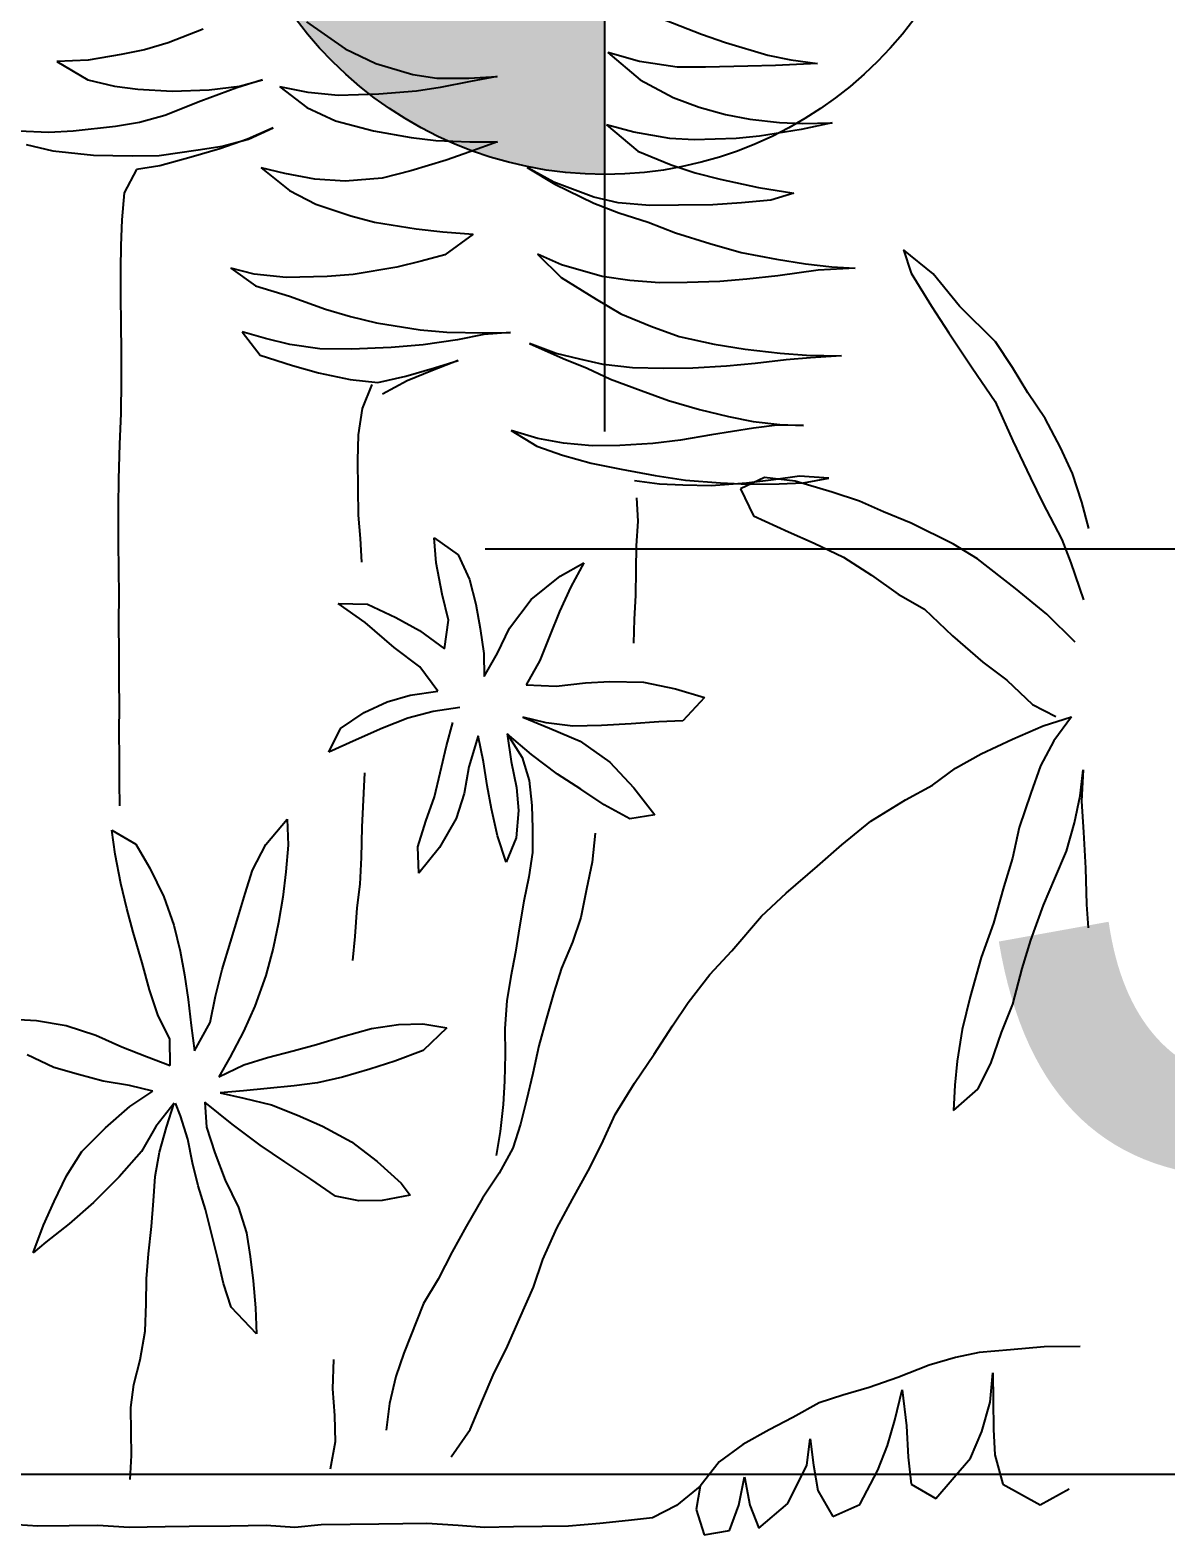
# Model space of a CAD drawing. Header units: metres. Extents: x -58 to 722, y -1100 to 345.
# Drawn here: x 197.4413 to 197.6623, y -489.2764 to -488.9837 of the extents above; entities that cross this region are included whole.
import ezdxf
from ezdxf.enums import TextEntityAlignment as Align

# ---------------------------------------------------------------- set-up
doc = ezdxf.new("R2010")
doc.units = ezdxf.units.M
doc.header["$MEASUREMENT"] = 0
doc.linetypes.add('HIDDEN2', pattern=[0.1875, 0.125, -0.0625])
doc.layers.get('0').update_dxf_attribs({"color": 255})
for name, color, linetype in [('A-INDICADORES', 149, 'Continuous'), ('A-TEXTOS', 131, 'Continuous'), ('FSR_ARQ_005VEGETACION', 64, 'Continuous'), ('FSR_ARQ_007PROYECCIONES', 200, 'HIDDEN2'), ('FSR_ARQ_014TEXTOS', 142, 'Continuous'), ('FSR_ARQ_018HATCH', 252, 'Continuous')]:
    doc.layers.add(name, color=color, linetype=linetype)
doc.styles.add('ESPACIOS', font='GOTHIC.TTF')

# ---------------------------------------------------------------- blocks, each defined once
blk = doc.blocks.new('ARP-NPT')
h = blk.add_hatch(color=256)
edge = h.paths.add_edge_path()
edge.add_ellipse((4.547473508864641e-13, 0), major_axis=(0.0530330085889924, 0.05303300858899069), ratio=0.9999999999999806, start_angle=314.99999999999943, end_angle=405.00000000000057, ccw=False)
edge.add_line((0.07500000009332553, 0), (-1.256356130241443e-13, 1.186550859046596e-15))
edge.add_line((4.547473508864641e-13, 0), (4.559339017455107e-13, 0.07500000009345113))
edge = h.paths.add_edge_path()
edge.add_line((-0.07500000009360974, 0), (-1.585814812798958e-13, -1.186550859046596e-15))
edge.add_line((4.547473508864641e-13, 0), (4.535608000274175e-13, -0.07500000009345113))
edge.add_ellipse((4.547473508864641e-13, 0), major_axis=(0.0530330085889924, 0.05303300858899069), ratio=0.9999999999999806, start_angle=134.9999999999994, end_angle=225.0000000000006, ccw=False)
blk.add_line((1.023181539494544e-12, -0.125), (4.547473508864641e-13, 0))
blk.add_circle((4.547473508864641e-13, 0), 0.075)
at = {"layer": 'A-TEXTOS', "style": 'ESPACIOS'}
blk.add_attdef('N.P.T.', text='', height=0.09, dxfattribs=at).set_placement((0.4740896149224341, 0.02276895428546766), align=Align.CENTER)
blk = doc.blocks.new('arbustos 01')
at = {"layer": 'FSR_ARQ_005VEGETACION', "color": 103}
for p, q in [((188.5976696613239, -31.76980475819354), (188.6059975571596, -31.77566868394495)), ((188.6738043293826, -31.7688904856777), (188.6830575350129, -31.77247058382623)), ((188.5677274138182, -31.77439524175894), (188.562607609338, -31.77589924417554)), ((188.575337624045, -31.77142294084101), (188.5677274138182, -31.77439524175894)), ((188.6830575350129, -31.77247058382623), (188.6882227808402, -31.7743130888886)), ((188.6882227808402, -31.7743130888886), (188.6973451080097, -31.77705818307253)), ((188.5576008313607, -31.77692355118981), (188.5504443500523, -31.77809658862271)), ((188.562607609338, -31.77589924417554), (188.5576008313607, -31.77692355118981)), ((188.6059975571596, -31.77566868394495), (188.6126148724354, -31.77880641351165)), ((188.6696298864237, -31.77839084208325), (188.6627897639516, -31.77645153956939)), ((188.6627897639516, -31.77645153956939), (188.6698029604206, -31.78233331727841)), ((188.6973451080097, -31.77705818307253), (188.7023794753762, -31.77806568417051)), ((188.5504443500523, -31.77809658862271), (188.54363506278, -31.77842813047029)), ((188.54363506278, -31.77842813047029), (188.5503832565171, -31.78240086400137)), ((188.6126148724354, -31.77880641351165), (188.6206566677713, -31.78120755946973)), ((188.6777749708311, -31.77959518389345), (188.6696298864237, -31.77839084208325)), ((188.6838720180732, -31.77963193385034), (188.6777749708311, -31.77959518389345)), ((188.6930732907363, -31.77938745202232), (188.6838720180732, -31.77963193385034)), ((188.6990491969497, -31.77930630676012), (188.6930732907363, -31.77938745202232)), ((188.7081277056774, -31.77882441158864), (188.6990491969497, -31.77930630676012)), ((188.7023794753762, -31.77806568417051), (188.7081277056774, -31.77882441158864)), ((188.5503832565171, -31.78240086400137), (188.5561396013442, -31.78375718204069)), ((188.5561396013442, -31.78375718204069), (188.5611690999948, -31.78440612876615)), ((188.5825628442373, -31.78411562872758), (188.5748314929811, -31.78697003442639)), ((188.5765918067399, -31.78455532836256), (188.583155566143, -31.78374895982836)), ((188.5881574754044, -31.78236609844134), (188.5825628442373, -31.78411562872758)), ((188.583155566143, -31.78374895982836), (188.5881574754044, -31.78236609844134)), ((188.5979969113194, -31.78510145519356), (188.5918836350247, -31.78386952399432)), ((188.5918836350247, -31.78386952399432), (188.597682175388, -31.78833331326442)), ((188.6206566677713, -31.78120755946973), (188.6258073074513, -31.78197440141404)), ((188.6265520055857, -31.78399647209511), (188.6214224636741, -31.78478336576591)), ((188.6258073074513, -31.78197440141404), (188.6327409815634, -31.78199979103427)), ((188.6331092733678, -31.78271203106381), (188.6265520055857, -31.78399647209511)), ((188.6327409815634, -31.78199979103427), (188.6388331600902, -31.78167798661811)), ((188.6388331600902, -31.78167798661811), (188.6331092733678, -31.78271203106381)), ((188.6698029604206, -31.78233331727841), (188.6769080856252, -31.78618166396971)), ((188.5611690999948, -31.78440612876615), (188.5685857153198, -31.78478358113817)), ((188.5748314929811, -31.78697003442639), (188.5669838694111, -31.79006509927889)), ((188.5685857153198, -31.78478358113817), (188.5765918067399, -31.78455532836256)), ((188.6044606274606, -31.78573092705618), (188.5979969113194, -31.78510145519356)), ((188.6133033457505, -31.78549131394388), (188.6044606274606, -31.78573092705618)), ((188.6214224636741, -31.78478336576591), (188.6133033457505, -31.78549131394388)), ((188.6769080856252, -31.78618166396971), (188.68255464976, -31.78825671366006)), ((188.5669838694111, -31.79006509927889), (188.5615055105578, -31.7915739704112)), ((188.597682175388, -31.78833331326442), (188.6039376904808, -31.79123687529818)), ((188.68255464976, -31.78825671366006), (188.6881947222732, -31.78985369085304)), ((188.6881947222732, -31.78985369085304), (188.693468125888, -31.7908579461408)), ((188.5419305046633, -31.79375241685936), (188.5353521391133, -31.79348312227503)), ((188.5471860563202, -31.79344197278018), (188.5419305046633, -31.79375241685936)), ((188.5563775915512, -31.79248038220663), (188.5471860563202, -31.79344197278018)), ((188.5615055105578, -31.7915739704112), (188.5563775915512, -31.79248038220663)), ((188.590449994397, -31.79273496295769), (188.584865100662, -31.79520160198947)), ((188.5851041369101, -31.79519835617899), (188.590449994397, -31.79273496295769)), ((188.6039376904808, -31.79123687529818), (188.6120957581301, -31.79339736210258)), ((188.6120957581301, -31.79339736210258), (188.6202440883475, -31.79484074016144)), ((188.6684034008037, -31.79370863685116), (188.6625242920414, -31.79211490546864)), ((188.6625242920414, -31.79211490546864), (188.6692952064517, -31.79776089273948)), ((188.6761915537436, -31.79503736550164), (188.6684034008037, -31.79370863685116)), ((188.693468125888, -31.7908579461408), (188.6999334649352, -31.79160693612749)), ((188.7046157695497, -31.79309737843803), (188.6955502440634, -31.79453541860372)), ((188.6999334649352, -31.79160693612749), (188.7049564719643, -31.7917778103556)), ((188.7112909325502, -31.79169179637768), (188.7046157695497, -31.79309737843803)), ((188.7049564719643, -31.7917778103556), (188.7112909325502, -31.79169179637768)), ((188.5370643425786, -31.79632883658379), (188.5428206874058, -31.7976851546231)), ((188.5789167838379, -31.7973145553639), (188.5727245620496, -31.79907220017634)), ((188.5742571998966, -31.79749736679285), (188.5793867418087, -31.79671047312151)), ((188.584865100662, -31.79520160198947), (188.5789167838379, -31.7973145553639)), ((188.5793867418087, -31.79671047312151), (188.5851041369101, -31.79519835617899)), ((188.6202440883475, -31.79484074016144), (188.6256321413711, -31.7954848181712)), ((188.6256321413711, -31.7954848181712), (188.6329276156662, -31.79574437532413)), ((188.6329276156662, -31.79574437532413), (188.6389051447846, -31.79578274818624)), ((188.6389051447846, -31.79578274818624), (188.632956827961, -31.7978957015607)), ((188.6814552199264, -31.79532451204362), (188.6761915537436, -31.79503736550164)), ((188.6905369744657, -31.79508165312085), (188.6814552199264, -31.79532451204362)), ((188.6955502440634, -31.79453541860372), (188.6905369744657, -31.79508165312085)), ((188.5428206874058, -31.7976851546231), (188.5515601166244, -31.79864234565893)), ((188.5515601166244, -31.79864234565893), (188.559929631133, -31.79876777854036)), ((188.559929631133, -31.79876777854036), (188.5657860192216, -31.79868825618338)), ((188.5657860192216, -31.79868825618338), (188.5742571998966, -31.79749736679285)), ((188.5727245620496, -31.79907220017634), (188.5659363725457, -31.80095747763906)), ((188.6278418921964, -31.79975825835007), (188.620221944538, -31.80201345052221)), ((188.632956827961, -31.7978957015607), (188.6278418921964, -31.79975825835007)), ((188.6692952064517, -31.79776089273948), (188.6765084894433, -31.80077098965564)), ((188.5609263487579, -31.80174274840488), (188.5582455939202, -31.80679983644434)), ((188.5659363725457, -31.80095747763906), (188.5609263487579, -31.80174274840488)), ((188.5929750580173, -31.80262250916645), (188.5878179267165, -31.80137759472504)), ((188.5878179267165, -31.80137759472504), (188.5939815130737, -31.80631458777651)), ((188.599446888685, -31.80384957165), (188.5929750580173, -31.80262250916645)), ((188.6140280998448, -31.8036515772103), (188.6060268771401, -31.80423838435869)), ((188.620221944538, -31.80201345052221), (188.6140280998448, -31.8036515772103)), ((188.6510965703229, -31.80446317595158), (188.645315881917, -31.80131408604844)), ((188.645315881917, -31.80131408604844), (188.6513420981926, -31.80493800263821)), ((188.6765084894433, -31.80077098965564), (188.6816721123656, -31.80249397659394)), ((188.6816721123656, -31.80249397659394), (188.6870699028202, -31.80385516334922)), ((188.5582455939202, -31.80679983644434), (188.5576916820804, -31.81260656967255)), ((188.5939815130737, -31.80631458777651), (188.5996394375454, -31.80922626433674)), ((188.6060268771401, -31.80423838435869), (188.599446888685, -31.80384957165)), ((188.6597473166165, -31.80769283425358), (188.6510965703229, -31.80446317595158)), ((188.6513420981926, -31.80493800263821), (188.6597651685739, -31.80900753362055)), ((188.6870699028202, -31.80385516334922), (188.6953426198779, -31.80565547287562)), ((188.6953426198779, -31.80565547287562), (188.7030096317884, -31.80686630630676)), ((188.7030096317884, -31.80686630630676), (188.6980093454326, -31.80836868581812)), ((188.5996394375454, -31.80922626433674), (188.6072047832895, -31.81175342003983)), ((188.6650239660417, -31.80893612578951), (188.6597473166165, -31.80769283425358)), ((188.6597651685739, -31.80900753362055), (188.6651726964604, -31.8110858291211)), ((188.6718462365559, -31.8095607289364), (188.6650239660417, -31.80893612578951)), ((188.678061179018, -31.8094763378637), (188.6718462365559, -31.8095607289364)), ((188.6854713027215, -31.8093757177386), (188.678061179018, -31.8094763378637)), ((188.6916813764675, -31.80893277229316), (188.6854713027215, -31.8093757177386)), ((188.6980093454326, -31.80836868581812), (188.6916813764675, -31.80893277229316)), ((188.5576916820804, -31.81260656967255), (188.557519538597, -31.81818711163121)), ((188.6072047832895, -31.81175342003983), (188.6123635374953, -31.81311785260562)), ((188.6123635374953, -31.81311785260562), (188.6213484945825, -31.81454987032781)), ((188.6651726964604, -31.8110858291211), (188.6715363693406, -31.81315114138002)), ((188.6715363693406, -31.81315114138002), (188.677425215534, -31.81546198150804)), ((188.6213484945825, -31.81454987032781), (188.6270951019788, -31.81518907962159)), ((188.6270951019788, -31.81518907962159), (188.6336767133388, -31.81569741045435)), ((188.6336767133388, -31.81569741045435), (188.6275218183718, -31.82020397212483)), ((188.677425215534, -31.81546198150804), (188.6848677973432, -31.81775172386822)), ((188.557519538597, -31.81818711163121), (188.5574646007151, -31.82327022168861)), ((188.6527742236009, -31.82237141972792), (188.6476024861531, -31.82005084216821)), ((188.6476024861531, -31.82005084216821), (188.6526920322968, -31.82512195949094)), ((188.6848677973432, -31.81775172386822), (188.691588401691, -31.81969264928681)), ((188.691588401691, -31.81969264928681), (188.699258659412, -31.82114251896689)), ((188.733131631566, -31.82431707891659), (188.7267257631495, -31.8191442954269)), ((188.7267257631495, -31.8191442954269), (188.7283476607849, -31.82414295887774)), ((188.5574646007151, -31.82327022168861), (188.5574197603017, -31.82909695523114)), ((188.5863367526594, -31.82434941816178), (188.5812991394828, -31.82310288081513)), ((188.5812991394828, -31.82310288081513), (188.5866098699184, -31.82685605296065)), ((188.6171578225712, -31.82285504549049), (188.6077353656173, -31.82441747249571)), ((188.6224003909861, -31.82158845641708), (188.6171578225712, -31.82285504549049)), ((188.6275218183718, -31.82020397212483), (188.6224003909861, -31.82158845641708)), ((188.6615347505869, -31.82488234637889), (188.6527742236009, -31.82237141972792)), ((188.699258659412, -31.82114251896689), (188.7054882080204, -31.82213379101248)), ((188.5932801642034, -31.82509191652753), (188.5863367526594, -31.82434941816178)), ((188.6021228824934, -31.82485230341497), (188.5932801642034, -31.82509191652753)), ((188.6077353656173, -31.82441747249571), (188.6021228824934, -31.82485230341497)), ((188.6526920322968, -31.82512195949094), (188.6602865903352, -31.82980044143113)), ((188.5574197603017, -31.82909695523114), (188.5575022229582, -31.83516988035706)), ((188.5866098699184, -31.82685605296065), (188.5939329336027, -31.82914741822582)), ((188.5939329336027, -31.82914741822582), (188.6017405614059, -31.83191036436737)), ((188.6017405614059, -31.83191036436737), (188.6071415976706, -31.83351058737108)), ((188.5575022229582, -31.83516988035706), (188.5575813197918, -31.84099493098785)), ((188.6071415976706, -31.83351058737108), (188.6127784243738, -31.83486852831562)), ((188.6127784243738, -31.83486852831562), (188.6222430768638, -31.83641357254121)), ((188.5887974769341, -31.83830220350054), (188.5837566179469, -31.8368166299052)), ((188.5837566179469, -31.8368166299052), (188.5876509828488, -31.84190397628056)), ((188.5940741263593, -31.83954549503645), (188.5887974769341, -31.83830220350054)), ((188.6005427112165, -31.84053352127185), (188.5940741263593, -31.83954549503645)), ((188.6222430768638, -31.83641357254121), (188.6279880613544, -31.83693326371068)), ((188.6302816263888, -31.83857568225086), (188.6228844859267, -31.8396324473699)), ((188.6279880613544, -31.83693326371068), (188.6359990214901, -31.83706356530781)), ((188.6360038902061, -31.83742211968057), (188.6302816263888, -31.83857568225086)), ((188.6359990214901, -31.83706356530781), (188.6417358914548, -31.83698566585633)), ((188.6417358914548, -31.83698566585633), (188.6360038902061, -31.83742211968057)), ((188.6515996709486, -31.84151379447237), (188.6458319657841, -31.83932084956319)), ((188.6458319657841, -31.83932084956319), (188.6531680127109, -31.84256835982256)), ((188.5575813197918, -31.84099493098785), (188.5575432110238, -31.84731741352015)), ((188.5876509828488, -31.84190397628056), (188.5946138692552, -31.84408069213735)), ((188.6073568672042, -31.84056053379704), (188.6005427112165, -31.84053352127185)), ((188.6159589263406, -31.84020464837112), (188.6073568672042, -31.84056053379704)), ((188.6228844859267, -31.8396324473699), (188.6159589263406, -31.84020464837112)), ((188.6567568022496, -31.84275870891381), (188.6515996709486, -31.84151379447237)), ((188.6531680127109, -31.84256835982256), (188.6583365043488, -31.84464990113386)), ((188.6617927925207, -31.84388572813613), (188.6567568022496, -31.84275870891381)), ((188.5946138692552, -31.84408069213735), (188.600253941769, -31.84567766933058)), ((188.600253941769, -31.84567766933058), (188.6070875726196, -31.8471388993471)), ((188.6191507886438, -31.84637739529624), (188.625343010432, -31.84461975048406)), ((188.6248730524606, -31.84522383272648), (188.6194044310394, -31.84744981260404)), ((188.6304611920067, -31.84299622994313), (188.6248730524606, -31.84522383272648)), ((188.625343010432, -31.84461975048406), (188.6304611920067, -31.84299622994313)), ((188.6070875726196, -31.8471388993471), (188.6130732162639, -31.84777486283065)), ((188.6130732162639, -31.84777486283065), (188.6191507886438, -31.84637739529624))]:
    blk.add_line(p, q, dxfattribs=at)
at = {"layer": 'FSR_ARQ_005VEGETACION', "color": 104}
for p, q in [((188.7054882080204, -31.82213379101248), (188.7112348154166, -31.82277300030653)), ((188.7162594453513, -31.82306339265873), (188.7082565997416, -31.82353068168302)), ((188.7112348154166, -31.82277300030653), (188.7162594453513, -31.82306339265873)), ((188.6675236400422, -31.82575734611062), (188.6615347505869, -31.82488234637889)), ((188.6739857332783, -31.8262672998489), (188.6675236400422, -31.82575734611062)), ((188.6799616394912, -31.82618615458668), (188.6739857332783, -31.8262672998489)), ((188.6870115859177, -31.82597088505297), (188.6799616394912, -31.82618615458668)), ((188.6928614823853, -31.8254132901989), (188.6870115859177, -31.82597088505297)), ((188.6995463828178, -31.82472481688404), (188.6928614823853, -31.8254132901989)), ((188.7082565997416, -31.82353068168302), (188.6995463828178, -31.82472481688404)), ((188.7283476607849, -31.82414295887774), (188.7327476875735, -31.83125562174466)), ((188.7388447348157, -31.83129237170129), (188.733131631566, -31.82431707891659)), ((188.6602865903352, -31.82980044143113), (188.6655892062443, -31.83295602295549)), ((188.6655892062443, -31.83295602295549), (188.6720805117748, -31.83561730293033)), ((188.7327476875735, -31.83125562174466), (188.7365322717825, -31.83706169977079)), ((188.7465993836092, -31.83895718384269), (188.7388447348157, -31.83129237170129)), ((188.6720805117748, -31.83561730293033), (188.6782067713118, -31.83780537912379)), ((188.6782067713118, -31.83780537912379), (188.685760756719, -31.83949590795729)), ((188.685760756719, -31.83949590795729), (188.6924700007297, -31.84060020650627)), ((188.7365322717825, -31.83706169977079), (188.7415363808126, -31.84464432060838)), ((188.7502612038833, -31.84452584852565), (188.7465993836092, -31.83895718384269)), ((188.6924700007297, -31.84060020650627), (188.7000126258005, -31.84145410846989)), ((188.7013468000301, -31.84287047400356), (188.6946635225031, -31.84367846544276)), ((188.7000126258005, -31.84145410846989), (188.7057559873856, -31.84185428151526)), ((188.706600728782, -31.84244051180002), (188.7013468000301, -31.84287047400356)), ((188.7057559873856, -31.84185428151526), (188.7132888750245, -31.84199107473361)), ((188.7132888750245, -31.84199107473361), (188.706600728782, -31.84244051180002)), ((188.6583365043488, -31.84464990113386), (188.6633903465778, -31.84709161972291)), ((188.6681386134435, -31.84463634102808), (188.6617927925207, -31.84388572813613)), ((188.6748348742123, -31.84478449458284), (188.6681386134435, -31.84463634102808)), ((188.6811693347983, -31.84469848060491), (188.6748348742123, -31.84478449458284)), ((188.6884550716624, -31.8442409290123), (188.6811693347983, -31.84469848060491)), ((188.6946635225031, -31.84367846544276), (188.6884550716624, -31.8442409290123)), ((188.7415363808126, -31.84464432060838), (188.7465356211268, -31.85186838707318)), ((188.7535628468799, -31.84997986379998), (188.7502612038833, -31.84452584852565)), ((188.5575432110238, -31.84731741352015), (188.5575168826351, -31.85450745678456)), ((188.6117924776687, -31.84818574623888), (188.6096825001327, -31.85336805920444)), ((188.6194044310394, -31.84744981260404), (188.6140634422684, -31.8502717601981)), ((188.6633903465778, -31.84709161972291), (188.6699979244221, -31.84951224054409)), ((188.6699979244221, -31.84951224054409), (188.6758851477105, -31.85170356254803)), ((188.6758851477105, -31.85170356254803), (188.6826057520582, -31.85364448796687)), ((188.7465356211268, -31.85186838707318), (188.7503575321565, -31.86042338195761)), ((188.7573441852784, -31.8555469055777), (188.7535628468799, -31.84997986379998)), ((188.5575168826351, -31.85450745678456), (188.5572342651948, -31.86108117963453)), ((188.6096825001327, -31.85336805920444), (188.6088042545911, -31.85911791241083)), ((188.6826057520582, -31.85364448796687), (188.6888417922882, -31.85511383250957)), ((188.6888417922882, -31.85511383250957), (188.6942363369323, -31.85623598301619)), ((188.7606571886114, -31.86183754772191), (188.7573441852784, -31.8555469055777)), ((188.6088042545911, -31.85911791241083), (188.6086398719833, -31.86461899193736)), ((188.6476648411022, -31.85985686916774), (188.6419036275587, -31.85814199675539)), ((188.6419036275587, -31.85814199675539), (188.6474485255268, -31.86153336871795)), ((188.6851902863088, -31.85910824067291), (188.6785118774978, -31.86027478648461)), ((188.6942558117952, -31.85767020050726), (188.6851902863088, -31.85910824067291)), ((188.6942363369323, -31.85623598301619), (188.699982944328, -31.85687519230997)), ((188.6993869766117, -31.8570028249605), (188.6942558117952, -31.85767020050726)), ((188.705125469482, -31.85704444363312), (188.6993869766117, -31.8570028249605)), ((188.699982944328, -31.85687519230997), (188.705125469482, -31.85704444363312)), ((188.5572342651948, -31.86108117963453), (188.5569651110447, -31.86864640046404)), ((188.6474485255268, -31.86153336871795), (188.6529739486317, -31.86349052318918)), ((188.6531772809651, -31.86085787864476), (188.6476648411022, -31.85985686916774)), ((188.6594019608581, -31.86149059631786), (188.6531772809651, -31.86085787864476)), ((188.665377867071, -31.86140945105563), (188.6594019608581, -31.86149059631786)), ((188.6725440858109, -31.86095352236826), (188.665377867071, -31.86140945105563)), ((188.6785118774978, -31.86027478648461), (188.6725440858109, -31.86095352236826)), ((188.7503575321565, -31.86042338195761), (188.7541713286602, -31.86838078622033)), ((188.7632433457671, -31.86742081855202), (188.7606571886114, -31.86183754772191)), ((188.6086398719833, -31.86461899193736), (188.6087226401508, -31.87071441627461)), ((188.6529739486317, -31.86349052318918), (188.6592132346721, -31.86519890398031)), ((188.6592132346721, -31.86519890398031), (188.6656866882448, -31.86654548458819)), ((188.5569651110447, -31.86864640046404), (188.5569219535427, -31.87459707125377)), ((188.6656866882448, -31.86654548458819), (188.6729967686878, -31.8678807048594)), ((188.6729967686878, -31.8678807048594), (188.6795848716693, -31.86886710818953)), ((188.6795848716693, -31.86886710818953), (188.687124250929, -31.86948197390472)), ((188.6966717505543, -31.86832477677257), (188.6914454111917, -31.87078654708862)), ((188.698591499237, -31.8688481025044), (188.6927432256744, -31.86952521548257)), ((188.7032566077253, -31.86907214385428), (188.6966717505543, -31.86832477677257)), ((188.704199113646, -31.86805471721212), (188.698591499237, -31.8688481025044)), ((188.7105400658528, -31.86844677573154), (188.704199113646, -31.86805471721212)), ((188.7050552153787, -31.86947757436675), (188.7105400658528, -31.86844677573154)), ((188.7541713286602, -31.86838078622033), (188.7567542400054, -31.87372502080201)), ((188.7652400268279, -31.87360979452953), (188.7632433457671, -31.86742081855202)), ((188.6087226401508, -31.87071441627461), (188.6088005396028, -31.87645128623907)), ((188.6739788801658, -31.86978001160563), (188.6685892042371, -31.86901641547205)), ((188.679001887195, -31.86995088583402), (188.6739788801658, -31.86978001160563)), ((188.6851005573427, -31.87010715391524), (188.679001887195, -31.86995088583402)), ((188.6927432256744, -31.86952521548257), (188.6851005573427, -31.87010715391524)), ((188.687124250929, -31.86948197390472), (188.6931050258578, -31.86975938301528)), ((188.6914454111917, -31.87078654708862), (188.6942738504064, -31.87660560835668)), ((188.6931050258578, -31.86975938301528), (188.6997980408163, -31.86966850032163)), ((188.6997980408163, -31.86966850032163), (188.7050552153787, -31.86947757436675)), ((188.7112984030607, -31.87147328981235), (188.7032566077253, -31.86907214385428)), ((188.7171823805386, -31.87342557556762), (188.7112984030607, -31.87147328981235)), ((188.5569219535427, -31.87459707125377), (188.556902356799, -31.8822828635082)), ((188.6690079830526, -31.87270191553889), (188.6693059227727, -31.87778142242258)), ((188.7223541179869, -31.87574615312732), (188.7171823805386, -31.87342557556762)), ((188.7567542400054, -31.87372502080201), (188.7609265908817, -31.88167755634902)), ((188.7667521437704, -31.87932718963111), (188.7652400268279, -31.87360979452953)), ((188.6088005396028, -31.87645128623907), (188.6092272559954, -31.88146617874231)), ((188.6693059227727, -31.87778142242258), (188.6688992581064, -31.88304671151089)), ((188.6942738504064, -31.87660560835668), (188.7018521793924, -31.88008890905424)), ((188.7283641052096, -31.87817488847472), (188.7223541179869, -31.87574615312732)), ((188.7375107759579, -31.88271275452247), (188.7283641052096, -31.87817488847472)), ((188.6092272559954, -31.88146617874231), (188.6095360771701, -31.88660221227511)), ((188.6256758926607, -31.88674167443983), (188.6252443075517, -31.88136822756383)), ((188.6252443075517, -31.88136822756383), (188.6304338969574, -31.88500350449051)), ((188.7018521793924, -31.88008890905424), (188.7073840941182, -31.88252413602258)), ((188.7609265908817, -31.88167755634902), (188.7629086657952, -31.88679086920848)), ((188.556902356799, -31.8822828635082), (188.5569848194555, -31.88835578863384)), ((188.6304338969574, -31.88500350449051), (188.6328972901786, -31.89034936197744)), ((188.6688992581064, -31.88304671151089), (188.6688511478131, -31.88830713188349)), ((188.7073840941182, -31.88252413602258), (188.7137607502404, -31.88554559327544)), ((188.7426938737431, -31.88586995895179), (188.7375107759579, -31.88271275452247)), ((188.5569848194555, -31.88835578863384), (188.557057184644, -31.89368509027511)), ((188.626963579502, -31.8935379784702), (188.6256758926607, -31.88674167443983)), ((188.6524917709362, -31.88960513302034), (188.6575937234589, -31.88678643123676)), ((188.6575937234589, -31.88678643123676), (188.6547950734024, -31.89196466030606)), ((188.6688511478131, -31.88830713188349), (188.6688062833298, -31.89380658850479)), ((188.7137607502404, -31.88554559327544), (188.7197902123264, -31.88940854611389)), ((188.750910365981, -31.89233309822987), (188.7426938737431, -31.88586995895179)), ((188.7629086657952, -31.88679086920848), (188.7656467991804, -31.89476287961863)), ((188.6328972901786, -31.89034936197744), (188.6342850202815, -31.89570982561153)), ((188.6462254723708, -31.89471090821723), (188.6524917709362, -31.88960513302034)), ((188.7197902123264, -31.88940854611389), (188.7255838839743, -31.89351378101121)), ((188.557057184644, -31.89368509027511), (188.5570140271421, -31.89963576106484)), ((188.6283545554151, -31.8991374783527), (188.626963579502, -31.8935379784702)), ((188.6415275155677, -31.90087124876428), (188.6462254723708, -31.89471090821723)), ((188.6547950734024, -31.89196466030606), (188.6523566006238, -31.89725753878344)), ((188.6688062833298, -31.89380658850479), (188.6685175138828, -31.8989507365638)), ((188.7255838839743, -31.89351378101121), (188.7312466771613, -31.89678401194394)), ((188.7576796574859, -31.89785956737634), (188.750910365981, -31.89233309822987)), ((188.6103105644621, -31.899621573293), (188.6045168928148, -31.89551633839568)), ((188.6045168928148, -31.89551633839568), (188.6108545992112, -31.89566936066642)), ((188.6108545992112, -31.89566936066642), (188.6169905961786, -31.8985745456054)), ((188.6342850202815, -31.89570982561153), (188.6351930549818, -31.90095726274197)), ((188.6523566006238, -31.89725753878344), (188.6502750593123, -31.90242603042105)), ((188.7312466771613, -31.89678401194394), (188.7373021057317, -31.90255925477053)), ((188.7638578499906, -31.90387222354612), (188.7576796574859, -31.89785956737634)), ((188.5570140271421, -31.89963576106484), (188.5571049043552, -31.90632837242825)), ((188.6166001605652, -31.90503501593636), (188.6103105644621, -31.899621573293)), ((188.6169905961786, -31.8985745456054), (188.6220493071242, -31.90137481856748)), ((188.6220493071242, -31.90137481856748), (188.6274828014934, -31.90536540405618)), ((188.6274828014934, -31.90536540405618), (188.6283545554151, -31.8991374783527)), ((188.6351930549818, -31.90095726274197), (188.6359831944634, -31.90632584090225)), ((188.6389711475703, -31.90628526827126), (188.6415275155677, -31.90087124876428)), ((188.6685175138828, -31.8989507365638), (188.6683482625596, -31.90409326171732)), ((188.6502750593123, -31.90242603042105), (188.6480772456873, -31.90783518121231)), ((188.7373021057317, -31.90255925477053), (188.7438339838934, -31.90820848785182)), ((188.5571049043552, -31.90632837242825), (188.5570600639418, -31.91215510597052)), ((188.6221564188699, -31.90926301476852), (188.6166001605652, -31.90503501593636)), ((188.6359831944634, -31.90632584090225), (188.6360513564839, -31.91134560212119)), ((188.6360513564839, -31.91134560212119), (188.6389711475703, -31.90628526827126)), ((188.6480772456873, -31.90783518121231), (188.6451607004114, -31.91313455131092)), ((188.6260524066773, -31.91446987926824), (188.6221564188699, -31.90926301476852)), ((188.7438339838934, -31.90820848785182), (188.7490268191091, -31.91208280102694)), ((188.5570600639418, -31.91215510597052), (188.5571357949528, -31.91773228210642)), ((188.6451607004114, -31.91313455131092), (188.6516195478371, -31.91340546880049)), ((188.6516195478371, -31.91340546880049), (188.6579458938965, -31.91272186420112)), ((188.6579458938965, -31.91272186420112), (188.6632014455541, -31.91241142012191)), ((188.6632014455541, -31.91241142012191), (188.6704952969441, -31.91255145915075)), ((188.6704952969441, -31.91255145915075), (188.6774484459196, -31.91401106626201)), ((188.6774484459196, -31.91401106626201), (188.683689354865, -31.91583896517747)), ((188.7490268191091, -31.91208280102694), (188.7545976835612, -31.9173864629774)), ((188.6100970255206, -31.91910951916857), (188.6150859515394, -31.91677051278735)), ((188.6150859515394, -31.91677051278735), (188.6200878608002, -31.91538765140032)), ((188.6200878608002, -31.91538765140032), (188.6260524066773, -31.91446987926824)), ((188.683689354865, -31.91583896517747), (188.6789767919146, -31.92092364260624)), ((188.7545976835612, -31.9173864629774), (188.7596531486957, -31.91994769969103)), ((188.5571357949528, -31.91773228210642), (188.5570875887168, -31.92331114115382)), ((188.6050031875237, -31.92252581157334), (188.6100970255206, -31.91910951916857)), ((188.6195568092947, -31.92029600902113), (188.6140881878729, -31.92252198889898)), ((188.6250367910528, -31.91890665601316), (188.6195568092947, -31.92029600902113)), ((188.6307623006806, -31.91799212969154), (188.6250367910528, -31.91890665601316)), ((188.6494558152225, -31.92132450020136), (188.644418202046, -31.92007796285468)), ((188.644418202046, -31.92007796285468), (188.6501891530205, -31.92250994401255)), ((188.6789767919146, -31.92092364260624), (188.673839135477, -31.92111294565588)), ((188.7569318212267, -31.92201683462405), (188.7630012790802, -31.92002177646842)), ((188.7630012790802, -31.92002177646842), (188.7592464840293, -31.92521298877936)), ((188.5570875887168, -31.92331114115382), (188.5571633197278, -31.92888831728997)), ((188.6024435737159, -31.92770079483189), (188.6050031875237, -31.92252581157334)), ((188.6140881878729, -31.92252198889898), (188.6083837760135, -31.92499025083598)), ((188.6278863280359, -31.92627945289662), (188.6292523835064, -31.92124021681478)), ((188.6347907898537, -31.92415351627997), (188.6327303463105, -31.93087574353296)), ((188.6359427295187, -31.92975626197295), (188.6347907898537, -31.92415351627997)), ((188.6463213314663, -31.92818085172585), (188.6410008635993, -31.92371057083452)), ((188.6410008635993, -31.92371057083452), (188.6419186357316, -31.92967511671101)), ((188.6410008635993, -31.92371057083452), (188.64429763788, -31.92880603173635)), ((188.6552040455237, -31.9220832276195), (188.6494558152225, -31.92132450020136)), ((188.6501891530205, -31.92250994401255), (188.6568015995808, -31.92528911920625)), ((188.6614173650798, -31.92187931842246), (188.6552040455237, -31.9220832276195)), ((188.6678680979796, -31.92155264529086), (188.6614173650798, -31.92187931842246)), ((188.673839135477, -31.92111294565588), (188.6678680979796, -31.92155264529086)), ((188.750276133089, -31.92485663417571), (188.7569318212267, -31.92201683462405)), ((188.6083837760135, -31.92499025083598), (188.6024435737159, -31.92770079483189)), ((188.6265316329019, -31.93215531584831), (188.6278863280359, -31.92627945289662)), ((188.6568015995808, -31.92528911920625), (188.6631993534708, -31.92986431207477)), ((188.7435057955425, -31.9280566110054), (188.750276133089, -31.92485663417571)), ((188.7592464840293, -31.92521298877936), (188.7563315616585, -31.93063187700232)), ((188.5571633197278, -31.92888831728997), (188.5571117476684, -31.93421930184248)), ((188.6367296231898, -31.93488580388482), (188.6359427295187, -31.92975626197295)), ((188.6419186357316, -31.92967511671101), (188.6430705753962, -31.93527786240399)), ((188.64429763788, -31.92880603173635), (188.6458000173916, -31.93380631809216)), ((188.651877589771, -31.93240885055801), (188.6463213314663, -31.92818085172585)), ((188.6631993534708, -31.92986431207477), (188.6684149093603, -31.9354118789891)), ((188.7379290163333, -31.93112084065834), (188.7435057955425, -31.9280566110054)), ((188.7563315616585, -31.93063187700232), (188.7542597577793, -31.93651747738543)), ((188.6101544040681, -31.93213861761815), (188.6095963400359, -31.94386113122697)), ((188.6252867184602, -31.93731244714922), (188.6265316329019, -31.93215531584831)), ((188.6327303463105, -31.93087574353296), (188.6317325826439, -31.93662721964461)), ((188.6458000173916, -31.93380631809216), (188.6463511206245, -31.93917814206294)), ((188.6569427923363, -31.93568719601691), (188.651877589771, -31.93240885055801)), ((188.7329579422718, -31.9347745464063), (188.7379290163333, -31.93112084065834)), ((188.7649066082699, -31.93709014756416), (188.7655474404689, -31.93146305829261)), ((188.7655474404689, -31.93146305829261), (188.7651618735709, -31.93828208299632)), ((188.5571117476684, -31.93421930184248), (188.5571807470339, -31.93930072898861)), ((188.6317325826439, -31.93662721964461), (188.630012841516, -31.94202987881516)), ((188.6376344120797, -31.93989420476709), (188.6367296231898, -31.93488580388482)), ((188.6430705753962, -31.93527786240399), (188.6434972917893, -31.94029275490723)), ((188.6620096178078, -31.93908505960016), (188.6569427923363, -31.93568719601691)), ((188.6684149093603, -31.9354118789891), (188.6729166023153, -31.94120821958406)), ((188.727143749719, -31.93796153999406), (188.7329579422718, -31.9347745464063)), ((188.7542597577793, -31.93651747738543), (188.7517309791702, -31.94396330500491)), ((188.7636714312596, -31.9429643876106), (188.7649066082699, -31.93709014756416)), ((188.6234458363028, -31.94259721110043), (188.6252867184602, -31.93731244714922)), ((188.6389091156791, -31.94573436380326), (188.6376344120797, -31.93989420476709)), ((188.6434972917893, -31.94029275490723), (188.642979223525, -31.94615725752222)), ((188.6463511206245, -31.93917814206294), (188.6465388007688, -31.94419628037664)), ((188.66754964706, -31.94211787718994), (188.6620096178078, -31.93908505960016)), ((188.7196757782903, -31.94260547174623), (188.727143749719, -31.93796153999406)), ((188.7651618735709, -31.93828208299632), (188.7656113106374, -31.94497022923903)), ((188.5888862366952, -31.94765287404188), (188.5934598353752, -31.94213652597752)), ((188.5934598353752, -31.94213652597752), (188.5936603450899, -31.94777398782586)), ((188.6217277180802, -31.94811938839506), (188.6234458363028, -31.94259721110043)), ((188.630012841516, -31.94202987881516), (188.6263921707369, -31.94829513133914)), ((188.6729166023153, -31.94120821958406), (188.66754964706, -31.94211787718994)), ((188.7134094797244, -31.94771124694312), (188.7196757782903, -31.94260547174623)), ((188.761961427563, -31.9490841555267), (188.7636714312596, -31.9429643876106)), ((188.556312618459, -31.94970666394605), (188.5555602813206, -31.9445105555648)), ((188.5555602813206, -31.9445105555648), (188.5607457498747, -31.94753914593041)), ((188.6095963400359, -31.94386113122697), (188.6094465635752, -31.95043787387179)), ((188.6407797869946, -31.95144689018915), (188.6389091156791, -31.94573436380326)), ((188.642979223525, -31.94615725752222), (188.6407797869946, -31.95144689018915)), ((188.6465388007688, -31.94419628037664), (188.64648906757, -31.94933718262517)), ((188.6600605778629, -31.94520807332672), (188.6594278601899, -31.95143275321974)), ((188.7517309791702, -31.94396330500491), (188.7502665033433, -31.95055789960738)), ((188.7656113106374, -31.94497022923903), (188.7660753538507, -31.95273403860054)), ((188.5575147236208, -31.95607428598848), (188.556312618459, -31.94970666394605)), ((188.5607457498747, -31.94753914593041), (188.5637917675465, -31.95276608907518)), ((188.5859857908555, -31.9531465028031), (188.5888862366952, -31.94765287404188)), ((188.5936603450899, -31.94777398782586), (188.5931808828537, -31.95354464293423)), ((188.621925135656, -31.95385463545429), (188.6217277180802, -31.94811938839506)), ((188.6263921707369, -31.94829513133914), (188.621925135656, -31.95385463545429)), ((188.64648906757, -31.94933718262517), (188.6457238485313, -31.95460734042921)), ((188.7080928345318, -31.95232596640098), (188.7134094797244, -31.94771124694312)), ((188.7594115511865, -31.95497624753077), (188.761961427563, -31.9490841555267)), ((188.5637917675465, -31.95276608907518), (188.5667884384295, -31.95892340303152)), ((188.5843807959253, -31.95818868062892), (188.5859857908555, -31.9531465028031)), ((188.6094465635752, -31.95043787387179), (188.6091659086552, -31.95617961255198)), ((188.6594278601899, -31.95143275321974), (188.6581926831796, -31.95730699326619)), ((188.7013582009006, -31.9581553419641), (188.7080928345318, -31.95232596640098)), ((188.7502665033433, -31.95055789960738), (188.7484369815228, -31.95667929042844)), ((188.7660753538507, -31.95273403860054), (188.7663019837213, -31.96062061189635)), ((188.55882730274, -31.96144872713985), (188.5575147236208, -31.95607428598848)), ((188.5931808828537, -31.95354464293423), (188.592511307469, -31.95900797929075)), ((188.6091659086552, -31.95617961255198), (188.6085185848347, -31.96132862932672)), ((188.6457238485313, -31.95460734042921), (188.6446000751194, -31.95988236694924)), ((188.7484369815228, -31.95667929042844), (188.7461537307838, -31.96459994473454)), ((188.7569795700289, -31.96074719850527), (188.7594115511865, -31.95497624753077)), ((188.5667884384295, -31.95892340303152), (188.5689786757494, -31.96502968728822)), ((188.5828386110735, -31.96329198562269), (188.5843807959253, -31.95818868062892)), ((188.592511307469, -31.95900797929075), (188.591593857589, -31.96447468147029)), ((188.6446000751194, -31.95988236694924), (188.6437185837662, -31.9653931839072)), ((188.6581926831796, -31.95730699326619), (188.6569607519804, -31.96342026956106)), ((188.6960464244244, -31.96312861579498), (188.7013582009006, -31.9581553419641)), ((188.5601984846593, -31.96657445234035), (188.55882730274, -31.96144872713985)), ((188.6085185848347, -31.96132862932672), (188.6081249034103, -31.96755006340926)), ((188.6895735477151, -31.97062799928734), (188.6960464244244, -31.96312861579498)), ((188.7542133780766, -31.96831579005956), (188.7569795700289, -31.96074719850527)), ((188.7663019837213, -31.96062061189635), (188.76660918199, -31.96563712730482)), ((188.5689786757494, -31.96502968728822), (188.5703565893142, -31.97065116147846)), ((188.5812395063325, -31.96876794381453), (188.5828386110735, -31.96329198562269)), ((188.591593857589, -31.96447468147029), (188.5904302161256, -31.97006868672005)), ((188.6437185837662, -31.9653931839072), (188.6428370924134, -31.97090400086491)), ((188.6569607519804, -31.96342026956106), (188.655119869823, -31.96870503351226)), ((188.7461537307838, -31.96459994473454), (188.7435054340504, -31.97204739525924)), ((188.5621475791293, -31.97317985140958), (188.5601984846593, -31.96657445234035)), ((188.5793975758307, -31.9746190795715), (188.5812395063325, -31.96876794381453)), ((188.6081249034103, -31.96755006340926), (188.6075970977147, -31.97269745727847)), ((188.655119869823, -31.96870503351226), (188.6528057838842, -31.97435484345768)), ((188.7523838562562, -31.97443718088062), (188.7542133780766, -31.96831579005956)), ((188.5703565893142, -31.97065116147846), (188.571293990868, -31.97578277686898)), ((188.5904302161256, -31.97006868672005), (188.5888361601186, -31.97591645665424)), ((188.6428370924134, -31.97090400086491), (188.641832837126, -31.97617740447968)), ((188.6848609847647, -31.97571267671612), (188.6895735477151, -31.97062799928734)), ((188.7435054340504, -31.97204739525924), (188.7411107797136, -31.98056726309201)), ((188.5637147643884, -31.97904667572794), (188.5621475791293, -31.97317985140958)), ((188.571293990868, -31.97578277686898), (188.5720480109175, -31.98110282249768)), ((188.5779885842386, -31.98040235651492), (188.5793975758307, -31.9746190795715)), ((188.5888361601186, -31.97591645665424), (188.5865094195508, -31.98257991616535)), ((188.641832837126, -31.97617740447968), (188.6409480999623, -31.98144918518897)), ((188.6528057838842, -31.97435484345768), (188.6510844198507, -31.97963798450365)), ((188.6801614050561, -31.98175349913884), (188.6848609847647, -31.97571267671612)), ((188.7503363959549, -31.98211555312756), (188.7523838562562, -31.97443718088062)), ((188.5655230924968, -31.98441438523378), (188.5637147643884, -31.97904667572794)), ((188.5720480109175, -31.98110282249768), (188.5727442696214, -31.98673355270076)), ((188.5768266256867, -31.98612029901215), (188.5779885842386, -31.98040235651492)), ((188.5865094195508, -31.98257991616535), (188.5840427540773, -31.98806765473653)), ((188.6409480999623, -31.98144918518897), (188.6405511727274, -31.98743158302308)), ((188.6510844198507, -31.97963798450365), (188.6493727932491, -31.98563823429512)), ((188.6767635414729, -31.98682032460973), (188.6801614050561, -31.98175349913884)), ((188.7411107797136, -31.98056726309201), (188.7394137592588, -31.9876431760018)), ((188.7479092835128, -31.98824505847508), (188.7503363959549, -31.98211555312756)), ((188.5328095493554, -31.98529245419826), (188.5392601764131, -31.98563872317398)), ((188.5392601764131, -31.98563872317398), (188.5456589323162, -31.98672945708987)), ((188.5680742026347, -31.98971002864756), (188.5655230924968, -31.98441438523378)), ((188.6493727932491, -31.98563823429512), (188.6478937112752, -31.99115716577955)), ((188.5456589323162, -31.98672945708987), (188.5520719929648, -31.98887365760923)), ((188.5520719929648, -31.98887365760923), (188.5577456374074, -31.99133779871553)), ((188.5727442696214, -31.98673355270076), (188.5734388454144, -31.99224034565585)), ((188.5734388454144, -31.99224034565585), (188.5768266256867, -31.98612029901215)), ((188.5840427540773, -31.98806765473653), (188.5810820225255, -31.99368606220096)), ((188.5998240158339, -31.99089038755722), (188.6055024099139, -31.98913982079372)), ((188.6055024099139, -31.98913982079372), (188.6116765529841, -31.98738252238521)), ((188.6116765529841, -31.98738252238521), (188.6175534747706, -31.98655896061076)), ((188.6175534747706, -31.98655896061076), (188.6228199663326, -31.98642546825432)), ((188.6228199663326, -31.98642546825432), (188.6279751424815, -31.9872231881652)), ((188.6279751424815, -31.9872231881652), (188.6228973802546, -31.9921265816379)), ((188.6405511727274, -31.98743158302308), (188.6406274492739, -31.99304893486323)), ((188.6727826934158, -31.99297092772562), (188.6767635414729, -31.98682032460973)), ((188.7394137592588, -31.9876431760018), (188.7383110836153, -31.99447193813722)), ((188.7456098037214, -31.99497053153856), (188.7479092835128, -31.98824505847508)), ((188.5577456374074, -31.99133779871553), (188.5630424213736, -31.99343517681356)), ((188.5681516165571, -31.99541114203114), (188.5680742026347, -31.98971002864756)), ((188.589201595146, -31.99369976875441), (188.5947594178014, -31.99219875939734)), ((188.5947594178014, -31.99219875939734), (188.5998240158339, -31.99089038755722)), ((188.6228973802546, -31.9921265816379), (188.6167308102857, -31.99444159766018)), ((188.6478937112752, -31.99115716577955), (188.6465406390461, -31.99715254685533)), ((188.5429931967766, -31.99581474166038), (188.5372542178878, -31.99310356751494)), ((188.5630424213736, -31.99343517681356), (188.5681516165571, -31.99541114203114)), ((188.5810820225255, -31.99368606220096), (188.5787207822747, -31.99780880813876)), ((188.5787207822747, -31.99780880813876), (188.5840783943122, -31.99525685654544)), ((188.5840783943122, -31.99525685654544), (188.589201595146, -31.99369976875441)), ((188.6167308102857, -31.99444159766018), (188.6113002907007, -31.99618879860089)), ((188.6406274492739, -31.99304893486323), (188.6404663124772, -31.99878905063818)), ((188.6685644320151, -31.99924429477581), (188.6727826934158, -31.99297092772562)), ((188.7383110836153, -31.99447193813722), (188.7377832779196, -31.99961933200643)), ((188.7428160223803, -32.00050731498035), (188.7456098037214, -31.99497053153856)), ((188.5483443762653, -31.99735356068913), (188.5429931967766, -31.99581474166038)), ((188.5536938728429, -31.99876844247048), (188.5483443762653, -31.99735356068913)), ((188.5594084495173, -31.99968252652776), (188.5536938728429, -31.99876844247048)), ((188.6054359907495, -31.99794188973087), (188.5999978980632, -31.99913137305811)), ((188.6113002907007, -31.99618879860089), (188.6054359907495, -31.99794188973087)), ((188.6404663124772, -31.99878905063818), (188.6401759201248, -32.00381368057284)), ((188.6465406390461, -31.99715254685533), (188.6451843210071, -32.00290889168267)), ((188.5644455786092, -32.00091570971618), (188.5594084495173, -31.99968252652776)), ((188.5594707172373, -32.00426820468387), (188.5644455786092, -32.00091570971618)), ((188.5840301880757, -32.00083571559286), (188.5789538096637, -32.00127652670088)), ((188.5789538096637, -32.00127652670088), (188.5841140345476, -32.00244605835434)), ((188.5891057250326, -32.00033293586084), (188.5840301880757, -32.00083571559286)), ((188.5949868540974, -31.99981921720527), (188.5891057250326, -32.00033293586084)), ((188.5999978980632, -31.99913137305811), (188.5949868540974, -31.99981921720527)), ((188.6643526622353, -32.00599573432309), (188.6685644320151, -31.99924429477581)), ((188.7377832779196, -31.99961933200643), (188.7374993771877, -32.00512203443822)), ((188.7374993771877, -32.00512203443822), (188.7428160223803, -32.00050731498035)), ((188.5542028418609, -32.00886427940498), (188.5594707172373, -32.00426820468387)), ((188.5690054707363, -32.00351893427204), (188.5650456681026, -32.00859308741357)), ((188.5673410315486, -32.00874785942477), (188.5690054707363, -32.00351893427204)), ((188.5704066459636, -32.00628901031511), (188.5693153138543, -32.00351472699378)), ((188.5815870833613, -32.00805857562871), (188.575634430564, -32.003304961267)), ((188.575634430564, -32.003304961267), (188.5760183217825, -32.00875399287718)), ((188.5841140345476, -32.00244605835434), (188.5900840588177, -32.00391449420234)), ((188.5900840588177, -32.00391449420234), (188.5956923688136, -32.00613160226925)), ((188.6401759201248, -32.00381368057284), (188.6395383337362, -32.00967980609284)), ((188.6451843210071, -32.00290889168267), (188.6439394065654, -32.00806602298359)), ((188.5650456681026, -32.00859308741357), (188.5619576334808, -32.01396530329436)), ((188.571962892299, -32.01135024252512), (188.5704066459636, -32.00628901031511)), ((188.5875991804157, -32.01262544266351), (188.5815870833613, -32.00805857562871)), ((188.5956923688136, -32.00613160226925), (188.6011164558503, -32.00847517195089)), ((188.6011164558503, -32.00847517195089), (188.6073604397412, -32.01186126931197)), ((188.6439394065654, -32.00806602298359), (188.6422164196268, -32.01322964590545)), ((188.6614523460123, -32.01249028566434), (188.6643526622353, -32.00599573432309)), ((188.5490656353776, -32.01395442020434), (188.5542028418609, -32.00886427940498)), ((188.5658641811435, -32.01409819745791), (188.5673410315486, -32.00874785942477)), ((188.5730233896444, -32.01641820638039), (188.571962892299, -32.01135024252512)), ((188.5760183217825, -32.00875399287718), (188.5778283328024, -32.01424563963044)), ((188.6073604397412, -32.01186126931197), (188.6129345491513, -32.01612418341794)), ((188.6395383337362, -32.00967980609284), (188.6386519736676, -32.0148320686783)), ((188.5457908534288, -32.01926719182844), (188.5490656353776, -32.01395442020434)), ((188.5619576334808, -32.01396530329436), (188.5571361603058, -32.01948501718149)), ((188.5649442068962, -32.01937899376605), (188.5658641811435, -32.01409819745791)), ((188.5778283328024, -32.01424563963044), (188.5800780143782, -32.02016517655996)), ((188.5929781279418, -32.01620922627534), (188.5875991804157, -32.01262544266351)), ((188.6422164196268, -32.01322964590545), (188.6393014972564, -32.01864853412842)), ((188.6585406694518, -32.01814821013545), (188.6614523460123, -32.01249028566434)), ((188.5742069827815, -32.02142251870046), (188.5730233896444, -32.01641820638039)), ((188.5985455057063, -32.01997639139154), (188.5929781279418, -32.01620922627534)), ((188.6129345491513, -32.01612418341794), (188.6181427370083, -32.02082592662426)), ((188.655157412016, -32.02429069872488), (188.6585406694518, -32.01814821013545)), ((188.5430763134604, -32.02475829622264), (188.5457908534288, -32.01926719182844)), ((188.5571361603058, -32.01948501718149), (188.5515710636462, -32.02501482853697)), ((188.5645819502629, -32.02465221697313), (188.5649442068962, -32.01937899376605)), ((188.57582519774, -32.02648290945469), (188.5742069827815, -32.02142251870046)), ((188.5800780143782, -32.02016517655996), (188.5829473821917, -32.02607629893296)), ((188.6039252946882, -32.02362214362707), (188.5985455057063, -32.01997639139154)), ((188.6181427370083, -32.02082592662426), (188.6200371368592, -32.02340336515061)), ((188.6393014972564, -32.01864853412842), (188.6356694661404, -32.02407715978254)), ((188.540790505124, -32.02987169868448), (188.5430763134604, -32.02475829622264)), ((188.5640991222051, -32.03017499758662), (188.5645819502629, -32.02465221697313)), ((188.6089598994132, -32.02466942094435), (188.6039252946882, -32.02362214362707)), ((188.6139793579356, -32.0246012630344), (188.6089598994132, -32.02466942094435)), ((188.6200371368592, -32.02340336515061), (188.6139793579356, -32.0246012630344)), ((188.6356694661404, -32.02407715978254), (188.6321666905797, -32.03022127127721)), ((188.6517757774851, -32.0305527054384), (188.655157412016, -32.02429069872488)), ((188.5515710636462, -32.02501482853697), (188.5463031882693, -32.02961090325783)), ((188.5771360939477, -32.03173341335837), (188.57582519774, -32.02648290945469)), ((188.5829473821917, -32.02607629893296), (188.5846954245879, -32.03156878714197)), ((188.5385164771676, -32.03585266187866), (188.540790505124, -32.02987169868448)), ((188.5463031882693, -32.02961090325783), (188.5412747728308, -32.0335839259187)), ((188.563497405633, -32.03607127285366), (188.5640991222051, -32.03017499758662)), ((188.6321666905797, -32.03022127127721), (188.629132250085, -32.03564178240516)), ((188.6487591889477, -32.03728791593332), (188.6517757774851, -32.0305527054384)), ((188.5412747728308, -32.0335839259187), (188.5385164771676, -32.03585266187866)), ((188.5784495145226, -32.03716982313345), (188.5771360939477, -32.03173341335837)), ((188.5846954245879, -32.03156878714197), (188.5854469202701, -32.03670292689927)), ((188.5630748632874, -32.04146927476393), (188.563497405633, -32.03607127285366)), ((188.5796992835613, -32.04248313711663), (188.5784495145226, -32.03716982313345)), ((188.5854469202701, -32.03670292689927), (188.5861372887848, -32.04189987673628)), ((188.629132250085, -32.03564178240516), (188.6261043012112, -32.04154036603018)), ((188.6466890079731, -32.04329303444076), (188.6487591889477, -32.03728791593332)), ((188.5629630055163, -32.04692503801966), (188.5630748632874, -32.04146927476393)), ((188.5813803086003, -32.04760465503882), (188.5796992835613, -32.04248313711663)), ((188.5861372887848, -32.04189987673628), (188.5866510074401, -32.04778100580125)), ((188.6261043012112, -32.04154036603018), (188.6229487196871, -32.04684298193926)), ((188.6436740423412, -32.05014776306001), (188.6466890079731, -32.04329303444076)), ((188.5627331006869, -32.0528162645527), (188.5629630055163, -32.04692503801966)), ((188.5868506756985, -32.05335649902586), (188.5813803086003, -32.04760465503882)), ((188.6229487196871, -32.04684298193926), (188.6186709876561, -32.05754014249247)), ((188.5866510074401, -32.04778100580125), (188.5868506756985, -32.05335649902586)), ((188.6411241659643, -32.05603985506409), (188.6436740423412, -32.05014776306001)), ((188.5617018110275, -32.05902827312815), (188.5627331006869, -32.0528162645527)), ((188.6379815676821, -32.06229861596712), (188.6411241659643, -32.05603985506409)), ((188.743092612299, -32.05742899938229), (188.7379164392321, -32.05853753038166)), ((188.7498329136538, -32.05681835204719), (188.743092612299, -32.05742899938229)), ((188.7570922418611, -32.05620065698261), (188.7498329136538, -32.05681835204719)), ((188.7648776446502, -32.05609494104124), (188.7570922418611, -32.05620065698261)), ((188.5603480564147, -32.06431495962632), (188.5617018110275, -32.05902827312815)), ((188.6035084149281, -32.05894143270098), (188.6032358745329, -32.06528076200237)), ((188.6186709876561, -32.05754014249247), (188.6169463778126, -32.06258424729)), ((188.7322282870416, -32.06017213596321), (188.7255161766048, -32.06285889070855)), ((188.7379164392321, -32.05853753038166), (188.7322282870416, -32.06017213596321)), ((188.6169463778126, -32.06258424729), (188.6155916826779, -32.06846011024169)), ((188.6356642359329, -32.06770938966388), (188.6379815676821, -32.06229861596712)), ((188.7255161766048, -32.06285889070855), (188.7193160452913, -32.06501957087202)), ((188.7454412479636, -32.06817892881364), (188.745987695725, -32.06184727207771)), ((188.745987695725, -32.06184727207771), (188.7460678310897, -32.06774880482811)), ((188.5596725908397, -32.06934451561678), (188.5603480564147, -32.06431495962632)), ((188.6032358745329, -32.06528076200237), (188.6036723283575, -32.07101276325113)), ((188.7136278931009, -32.06665417645355), (188.7084587677629, -32.06828173430538)), ((188.7193160452913, -32.06501957087202), (188.7136278931009, -32.06665417645355)), ((188.7248345369503, -32.07204247604513), (188.7264319678684, -32.06548574039558)), ((188.7264319678684, -32.06548574039558), (188.727380937136, -32.0732727464783)), ((188.5597449560281, -32.0746738172578), (188.5596725908397, -32.06934451561678)), ((188.6155916826779, -32.06846011024169), (188.6148329552601, -32.07420834054284)), ((188.633001333053, -32.07408117707003), (188.6356642359329, -32.06770938966388)), ((188.7084587677629, -32.06828173430538), (188.7027917587609, -32.07147342044475)), ((188.7436301860412, -32.07452775741393), (188.7454412479636, -32.06817892881364)), ((188.7460678310897, -32.06774880482811), (188.7461536904086, -32.07407187563253)), ((188.6036723283575, -32.07101276325113), (188.6038697459333, -32.07674801031038)), ((188.7027917587609, -32.07147342044475), (188.6976367288823, -32.07413903200194)), ((188.7232227961458, -32.07754536656081), (188.7248345369503, -32.07204247604513)), ((188.727380937136, -32.0732727464783), (188.7276832894361, -32.08001449335912)), ((188.5598131139378, -32.07969327578047), (188.5597449560281, -32.0746738172578)), ((188.6038697459333, -32.07674801031038), (188.6027540870479, -32.08262062745158)), ((188.6288977210607, -32.07999436684222), (188.633001333053, -32.07408117707003)), ((188.6976367288823, -32.07413903200194), (188.6919697198793, -32.07733071814157)), ((188.7057833444887, -32.08178752218612), (188.7065491472092, -32.07608531055296)), ((188.7065491472092, -32.07608531055296), (188.7072587276766, -32.08176748834497)), ((188.7411782311067, -32.08025286486532), (188.7436301860412, -32.07452775741393)), ((188.7461536904086, -32.07407187563253), (188.7464388708452, -32.07954900835233)), ((188.5595119844726, -32.08490368890808), (188.5598131139378, -32.07969327578047)), ((188.6919697198793, -32.07733071814157), (188.6868287854597, -32.0810343834039)), ((188.7211866553098, -32.08284321200401), (188.7232227961458, -32.07754536656081)), ((188.7276832894361, -32.08001449335912), (188.7283957318811, -32.08590744017775)), ((188.7337078872108, -32.08899742614734), (188.7411782311067, -32.08025286486532)), ((188.7464388708452, -32.07954900835233), (188.7482108823785, -32.08584918333823)), ((188.6868287854597, -32.0810343834039), (188.6827470479328, -32.08628103376512)), ((188.7016795810678, -32.09006475377787), (188.7057833444887, -32.08178752218612)), ((188.7072587276766, -32.08176748834497), (188.7081762151941, -32.08723603513273)), ((188.7172822130061, -32.09027450551086), (188.7211866553098, -32.08284321200401)), ((188.6827470479328, -32.08628103376512), (188.6776131612422, -32.09050372588038)), ((188.6827470479328, -32.08628103376512), (188.6818816024339, -32.09138762477816)), ((188.6911439917044, -32.09041862166973), (188.6923256085234, -32.08428914802836)), ((188.6923256085234, -32.08428914802836), (188.6934624509993, -32.09038713991919)), ((188.7283957318811, -32.08590744017775), (188.7337078872108, -32.08899742614734)), ((188.7482108823785, -32.08584918333823), (188.7562830688975, -32.09037734679076)), ((188.7081762151941, -32.08723603513273), (188.7114150239832, -32.0928838691971)), ((188.7562830688975, -32.09037734679076), (188.7625603480655, -32.08691918304258)), ((188.6724581313632, -32.09316933743758), (188.6672749105663, -32.09375884158453)), ((188.6776131612422, -32.09050372588038), (188.6724581313632, -32.09316933743758)), ((188.6818816024339, -32.09138762477816), (188.683642166058, -32.09684472365679)), ((188.689110712846, -32.09592723613981), (188.6911439917044, -32.09041862166973)), ((188.6934624509993, -32.09038713991919), (188.6954280596957, -32.09541983876721)), ((188.6954280596957, -32.09541983876721), (188.7016795810678, -32.09006475377787)), ((188.7114150239832, -32.0928838691971), (188.7172822130061, -32.09027450551086)), ((188.5395872570955, -32.09497355616942), (188.5328328602823, -32.09454614979913)), ((188.5463346061798, -32.09488193568676), (188.5395872570955, -32.09497355616942)), ((188.5525629284107, -32.09479736293382), (188.5463346061798, -32.09488193568676)), ((188.5593173252243, -32.09522476930385), (188.5525629284107, -32.09479736293382)), ((188.5671027280129, -32.09511905336274), (188.5593173252243, -32.09522476930385)), ((188.5722929965393, -32.09504857606851), (188.5671027280129, -32.09511905336274)), ((188.5811164530339, -32.0949287646682), (188.5722929965393, -32.09504857606851)), ((188.588901855823, -32.09482304872709), (188.5811164530339, -32.0949287646682)), ((188.5951372257833, -32.09525750282659), (188.588901855823, -32.09482304872709)), ((188.6008394734327, -32.09466095095017), (188.5951372257833, -32.09525750282659)), ((188.6070677956639, -32.09457637819723), (188.6008394734327, -32.09466095095017)), ((188.6132961178953, -32.09449180544432), (188.6070677956639, -32.09457637819723)), ((188.6184863864217, -32.09442132815007), (188.6132961178953, -32.09449180544432)), ((188.6236766549477, -32.09435085085583), (188.6184863864217, -32.09442132815007)), ((188.6304310517609, -32.09477825722587), (188.6236766549477, -32.09435085085583)), ((188.6361473948692, -32.09521975905484), (188.6304310517609, -32.09477825722587)), ((188.6423757171, -32.0951351863019), (188.6361473948692, -32.09521975905484)), ((188.6486040393318, -32.09505061354897), (188.6423757171, -32.0951351863019)), ((188.6543133347102, -32.09497308852524), (188.6486040393318, -32.09505061354897)), ((188.661053636065, -32.09436244119014), (188.6543133347102, -32.09497308852524)), ((188.6672749105663, -32.09375884158453), (188.661053636065, -32.09436244119014)), ((188.683642166058, -32.09684472365679), (188.689110712846, -32.09592723613981))]:
    blk.add_line(p, q, dxfattribs=at)

msp = doc.modelspace()

# ---------------------------------------------------------------- linework, layer by layer
at = {"layer": 'FSR_ARQ_007PROYECCIONES', "ltscale": 1.5}
for p, q in [((193.7923337008389, -489.0845746559276), (216.1628913770188, -489.0845746559276)), ((193.7923337008389, -489.2645746559277), (216.1628913770188, -489.2645746559275))]:
    msp.add_line(p, q, dxfattribs=at)
at = {"layer": 'FSR_ARQ_018HATCH', "ltscale": 0.005}
msp.add_lwpolyline([(195.8273382492904, -489.2645746559275), (199.0289502034321, -489.2645746559275), (199.0289502034321, -489.0845746559274), (210.2289502034322, -489.0845746559274), (210.2289502034322, -489.2645746559275), (213.3108752591803, -489.2645746559275)], dxfattribs=at)

# ---------------------------------------------------------------- block references
at = {"layer": 'A-INDICADORES'}
msp.add_blockref('ARP-NPT', (197.5531512747998, -488.9367634021452), dxfattribs=at)
at = {"layer": 'FSR_ARQ_005VEGETACION', "xscale": 0.9, "yscale": 0.9, "zscale": 0.9}
msp.add_blockref('arbustos 01', (27.75720265063096, -460.3892263217683), dxfattribs=at)

# ---------------------------------------------------------------- texts
at = {"layer": 'FSR_ARQ_014TEXTOS', "style": 'ESPACIOS'}
msp.add_text('JARDÍN', height=0.175, dxfattribs=at).set_placement((197.6261346533823, -489.2044414078803))

doc.saveas('drawing.dxf')
